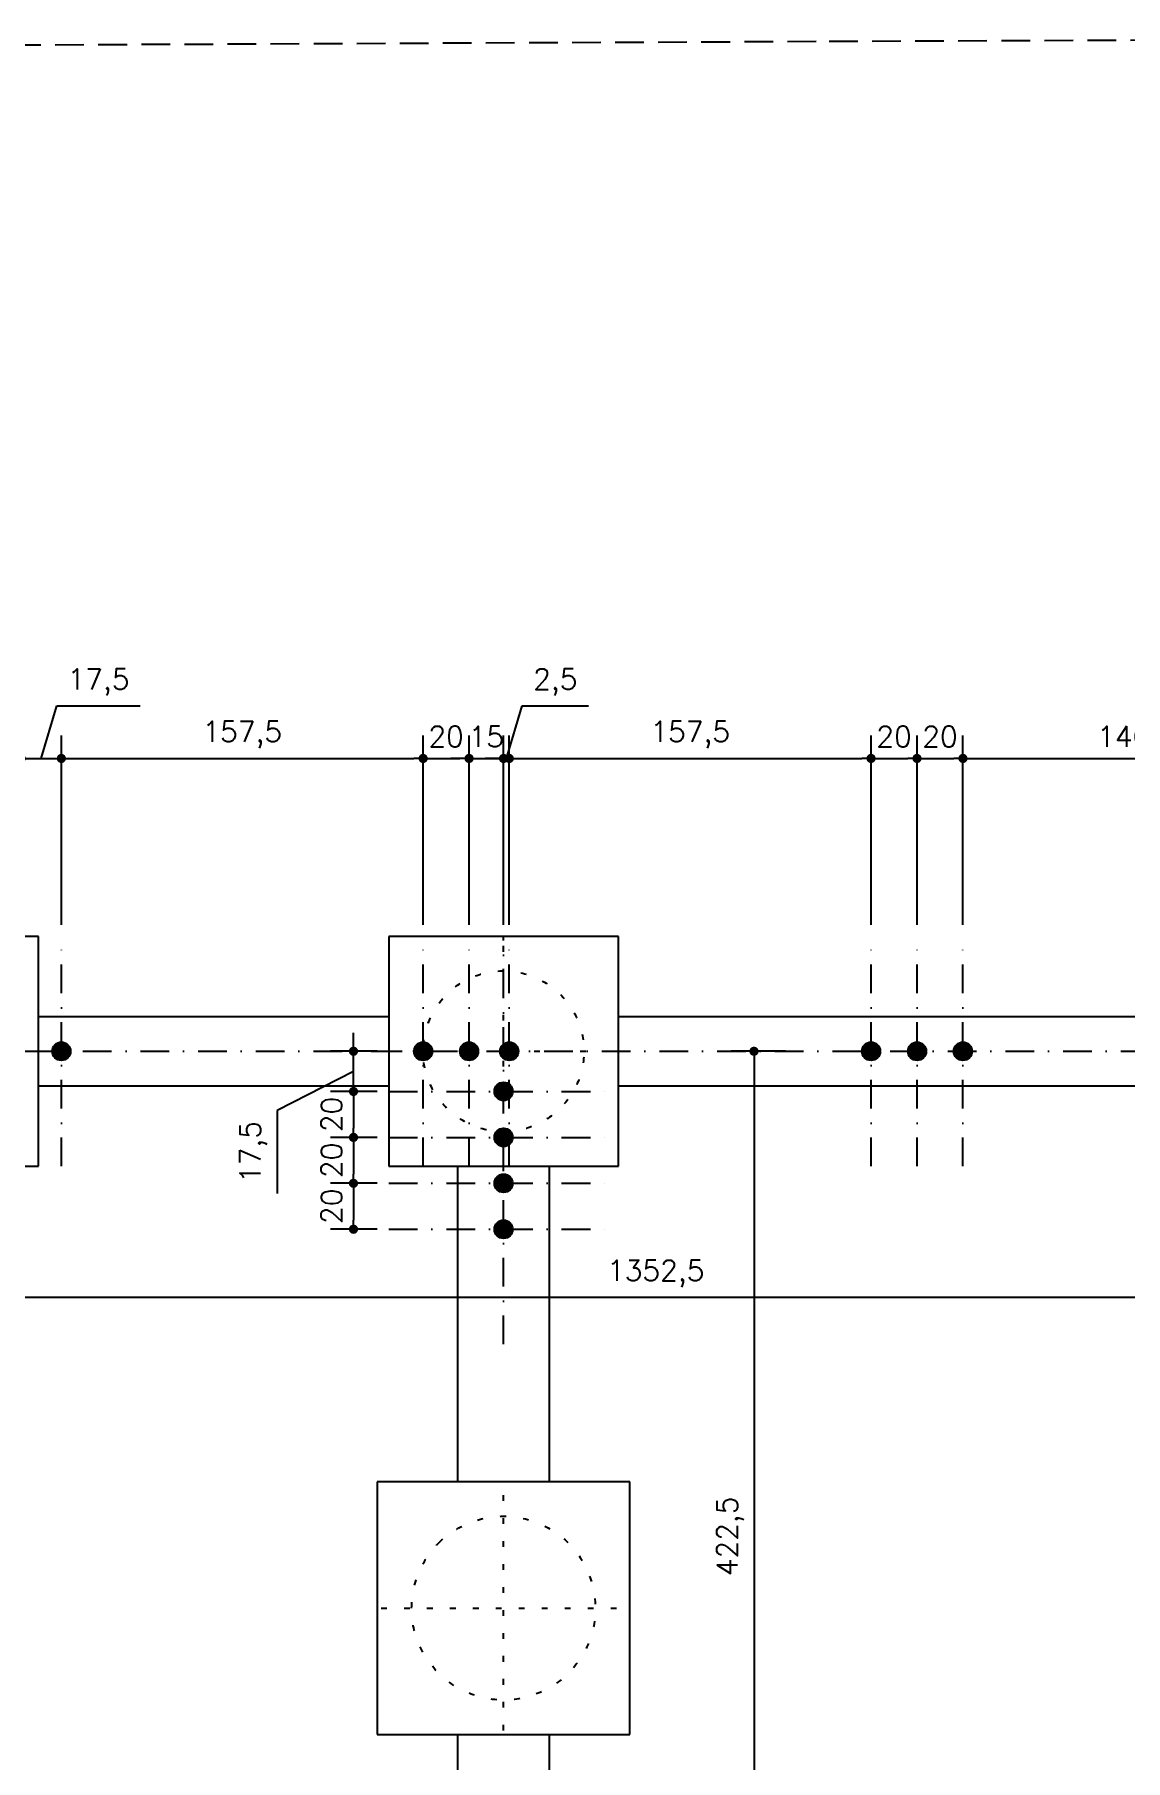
# Model space of a CAD drawing. Extents: x 26375 to 47400, y -1187 to 1911.
# Drawn here: x 28326 to 28801, y 892 to 1643 of the extents above; entities that cross this region are included whole.
import ezdxf

# ---------------------------------------------------------------- set-up
doc = ezdxf.new("R2010")
doc.units = 0
doc.header["$LTSCALE"] = 25
for name, pattern in [('DASHDOT', [1, 0.5, -0.25, 0, -0.25]), ('DASHED2', [0.375, 0.25, -0.125]), ('ESTILO_TQS_0002', [0.4, 0.1, -0.3])]:
    doc.linetypes.add(name, pattern=pattern)
for name, color, linetype in [('COTA', 1, 'Continuous'), ('EIXO_AUXILIAR', 1, 'DASHDOT'), ('FERRO', 4, 'Continuous'), ('H7', 1, 'Continuous'), ('PROJ', 252, 'Continuous'), ('TERRENO', 1, 'Continuous')]:
    doc.layers.add(name, color=color, linetype=linetype)
doc.styles.add('COTA', font='romans.shx')
doc.dimstyles.new('forma', dxfattribs={"dimtxt": 1.8, "dimasz": 0.8, "dimexe": 2, "dimexo": 1, "dimgap": 1, "dimtad": 1, "dimdec": 1, "dimzin": 9, "dimtxsty": 'COTA', "dimblk1": 'DOT', "dimblk2": 'DOT', "dimsah": 1, "dimcen": 0, "dimdle": 1, "dimclrd": 256, "dimclre": 256, "dimclrt": 2, "dimadec": 0, "dimazin": 0, "dimtfac": 1, "dimtdec": 0, "dimtmove": 0, "dimatfit": 3, "dimfxl": 1, "dimtolj": 1, "dimtzin": 0, "dimarcsym": 0})

# ---------------------------------------------------------------- blocks, each defined once
blk = doc.blocks.new('GR-0909')
at = {"layer": 'H7'}
blk.add_hatch(color=256, dxfattribs=at).paths.add_polyline_path([(4, 0, 1), (-4, 0, 1)])
at = {"layer": 'FERRO', "linetype": 'Continuous'}
blk.add_circle((0, 0), 4, dxfattribs=at)
blk = doc.blocks.new('GR-1409')
at = {"layer": 'H7'}
blk.add_hatch(color=256, dxfattribs=at).paths.add_polyline_path([(-4, 0, 1), (4, 0, 1)])
at = {"layer": 'FERRO', "linetype": 'Continuous'}
blk.add_circle((0, 0), 4, dxfattribs=at)
blk = doc.blocks.new('GR-1414')
at = {"layer": 'H7'}
blk.add_hatch(color=256, dxfattribs=at).paths.add_polyline_path([(4, 0, 1), (-4, 0, 1)])
at = {"layer": 'FERRO', "linetype": 'Continuous'}
blk.add_circle((0, 0), 4, dxfattribs=at)
blk = doc.blocks.new('PROJ-FUND')
at = {"layer": 'PROJ', "linetype": 'Continuous'}
for p, q in [((28327.38232900731, 1250.57726215362), (28227.38232900731, 1250.57726215362)), ((28327.38232900731, 1150.57726215362), (28327.38232900731, 1250.57726215362)), ((28579.88232900733, 1250.57726215362), (28479.88232900733, 1250.57726215362)), ((28479.88232900733, 1250.57726215362), (28479.88232900733, 1150.57726215362)), ((28579.88232900733, 1150.57726215362), (28579.88232900733, 1250.57726215362)), ((28227.38232900731, 1150.57726215362), (28327.38232900731, 1150.57726215362)), ((28479.88232900733, 1150.57726215362), (28579.88232900733, 1150.57726215362)), ((28584.88232900733, 1013.07726215362), (28474.88232900733, 1013.07726215362)), ((28474.88232900733, 1013.07726215362), (28474.88232900733, 903.0772621536203)), ((28584.88232900733, 903.0772621536203), (28584.88232900733, 1013.07726215362)), ((28474.88232900733, 903.0772621536203), (28584.88232900733, 903.0772621536203))]:
    blk.add_line(p, q, dxfattribs=at)
at = {"layer": 'PROJ', "linetype": 'ESTILO_TQS_0002'}
for p, q in [((28529.88232900733, 1153.92226215362), (28529.88232900733, 1247.23226215362)), ((28483.22732900733, 1200.57726215362), (28576.53732900733, 1200.57726215362)), ((28529.88232900733, 904.7572621536202), (28529.88232900733, 1011.39726215362)), ((28476.56232900733, 958.0772621536203), (28583.20232900733, 958.0772621536203))]:
    blk.add_line(p, q, dxfattribs=at)
at = {"layer": 'PROJ'}
for p, q in [((28479.88232900733, 1215.57726215362), (28327.38232900731, 1215.57726215362)), ((28837.38232900731, 1215.57726215362), (28579.88232900733, 1215.57726215362)), ((28327.38232900731, 1185.57726215362), (28479.88232900733, 1185.57726215362)), ((28579.88232900733, 1185.57726215362), (28837.38232900731, 1185.57726215362)), ((28509.88232900731, 1150.57726215362), (28509.88232900731, 1013.07726215362)), ((28549.88232900731, 1013.07726215362), (28549.88232900731, 1150.57726215362)), ((28509.88232900731, 903.0772621536203), (28509.88232900731, 783.0772621536203)), ((28549.88232900731, 770.5772621536203), (28549.88232900731, 903.0772621536203))]:
    blk.add_line(p, q, dxfattribs=at)
at = {"layer": 'PROJ', "linetype": 'ESTILO_TQS_0002'}
for centre, major_axis, ratio, start_param, end_param in [((28529.88232900733, 1200.57726215362), (24.74873734152934, 24.74873734152934), 0.9999999999999858, 5.497787143782131, 11.78097245096172), ((28529.88232900733, 958.0772621536203), (-28.28427124746251, 28.28427124746251), 0.9999999999999565, 3.926990816987264, 10.21017612416685)]:
    blk.add_ellipse(centre, major_axis=major_axis, ratio=ratio, start_param=start_param, end_param=end_param, dxfattribs=at)
blk = doc.blocks.new('_Dot')
at = {"color": 0, "linetype": 'ByBlock', "lineweight": -2}
blk.add_line((-0.5, 0), (-1, 0), dxfattribs=at)
at = {"color": 0, "linetype": 'ByBlock', "const_width": 0.5}
blk.add_lwpolyline([(-0.25, 0, 1), (0.25, 0, 1)], format="xyb", close=True, dxfattribs=at)
blk = doc.blocks.new('*D829')
at = {"layer": 'COTA', "lineweight": -2, "transparency": 16777216}
for p, q in [((28328.63232899996, 1328.089565318693), (28335.4894718571, 1350.946708175836)), ((28335.4894718571, 1350.946708175836), (28371.63232899996, 1350.946708175836)), ((28319.88232900009, 1255.577266740404), (28319.88232900009, 1338.089565318693)), ((28337.38232899982, 1255.577266739829), (28337.38232899982, 1338.089565318693)), ((28315.88232900009, 1328.089565318693), (28311.88232900009, 1328.089565318693)), ((28319.88232900009, 1328.089565318693), (28337.38232899982, 1328.089565318693)), ((28319.88232900009, 1328.089565318693), (28337.38232899982, 1328.089565318693)), ((28341.38232899982, 1328.089565318693), (28345.38232899982, 1328.089565318693))]:
    blk.add_line(p, q, dxfattribs=at)
at = {"layer": 'Defpoints', "color": 0, "transparency": 16777216}
for p in [(28337.38232899982, 1328.089565318693), (28319.88232900009, 1250.577266740404), (28337.38232899982, 1250.577266739829)]:
    blk.add_point(p, dxfattribs=at)
at = {"layer": 'COTA', "lineweight": -2, "transparency": 16777216, "xscale": 4, "yscale": 4, "zscale": 4}
blk.add_blockref('_Dot', (28319.88232900009, 1328.089565318693), dxfattribs=at)
at = {"layer": 'COTA', "lineweight": -2, "transparency": 16777216, "xscale": 4, "yscale": 4, "zscale": 4, "rotation": 180}
blk.add_blockref('_Dot', (28337.38232899982, 1328.089565318693), dxfattribs=at)
at = {"layer": 'COTA', "color": 2, "transparency": 16777216, "insert": (28353.56090042853, 1361.303851032979), "char_height": 9, "attachment_point": 5, "style": 'COTA'}
blk.add_mtext('\\A1;17,5 ', dxfattribs=at)
blk = doc.blocks.new('*D830')
at = {"layer": 'COTA', "lineweight": -2, "transparency": 16777216}
for p, q in [((28337.38232899982, 1255.577266739829), (28337.38232899982, 1338.089565318693)), ((28494.88232900735, 1255.57726215362), (28494.88232900735, 1338.089565318693)), ((28341.38232899982, 1328.089565318693), (28490.88232900735, 1328.089565318693))]:
    blk.add_line(p, q, dxfattribs=at)
at = {"layer": 'Defpoints', "color": 0, "transparency": 16777216}
for p in [(28494.88232900735, 1328.089565318693), (28337.38232899982, 1250.577266739829), (28494.88232900735, 1250.57726215362)]:
    blk.add_point(p, dxfattribs=at)
at = {"layer": 'COTA', "lineweight": -2, "transparency": 16777216, "xscale": 4, "yscale": 4, "zscale": 4, "rotation": 180}
blk.add_blockref('_Dot', (28337.38232899982, 1328.089565318693), dxfattribs=at)
at = {"layer": 'COTA', "lineweight": -2, "transparency": 16777216, "xscale": 4, "yscale": 4, "zscale": 4}
blk.add_blockref('_Dot', (28494.88232900735, 1328.089565318693), dxfattribs=at)
at = {"layer": 'COTA', "color": 2, "transparency": 16777216, "insert": (28416.13232900359, 1338.446708175836), "char_height": 9, "attachment_point": 5, "style": 'COTA'}
blk.add_mtext('\\A1;157,5 ', dxfattribs=at)
blk = doc.blocks.new('*D831')
at = {"layer": 'COTA', "lineweight": -2, "transparency": 16777216}
for p, q in [((28494.88232900735, 1255.57726215362), (28494.88232900735, 1338.089565318693)), ((28514.88232899916, 1255.577266740404), (28514.88232899916, 1338.089565318693)), ((28498.88232900735, 1328.089565318693), (28510.88232899916, 1328.089565318693))]:
    blk.add_line(p, q, dxfattribs=at)
at = {"layer": 'Defpoints', "color": 0, "transparency": 16777216}
for p in [(28514.88232899916, 1328.089565318693), (28494.88232900735, 1250.57726215362), (28514.88232899916, 1250.577266740404)]:
    blk.add_point(p, dxfattribs=at)
at = {"layer": 'COTA', "lineweight": -2, "transparency": 16777216, "xscale": 4, "yscale": 4, "zscale": 4, "rotation": 180}
blk.add_blockref('_Dot', (28494.88232900735, 1328.089565318693), dxfattribs=at)
at = {"layer": 'COTA', "lineweight": -2, "transparency": 16777216, "xscale": 4, "yscale": 4, "zscale": 4}
blk.add_blockref('_Dot', (28514.88232899916, 1328.089565318693), dxfattribs=at)
at = {"layer": 'COTA', "color": 2, "transparency": 16777216, "insert": (28504.88232900326, 1337.589565318693), "char_height": 9, "attachment_point": 5, "style": 'COTA'}
blk.add_mtext('\\A1;20 ', dxfattribs=at)
blk = doc.blocks.new('*D832')
at = {"layer": 'COTA', "lineweight": -2, "transparency": 16777216}
for p, q in [((28514.88232899916, 1255.577266740404), (28514.88232899916, 1338.089565318693)), ((28529.88232900809, 1255.577266739939), (28529.88232900809, 1338.089565318693)), ((28510.88232899916, 1328.089565318693), (28506.88232899916, 1328.089565318693)), ((28514.88232899916, 1328.089565318693), (28529.88232900809, 1328.089565318693)), ((28533.88232900809, 1328.089565318693), (28537.88232900809, 1328.089565318693))]:
    blk.add_line(p, q, dxfattribs=at)
at = {"layer": 'Defpoints', "color": 0, "transparency": 16777216}
for p in [(28529.88232900809, 1328.089565318693), (28514.88232899916, 1250.577266740404), (28529.88232900809, 1250.577266739939)]:
    blk.add_point(p, dxfattribs=at)
at = {"layer": 'COTA', "lineweight": -2, "transparency": 16777216, "xscale": 4, "yscale": 4, "zscale": 4}
blk.add_blockref('_Dot', (28514.88232899916, 1328.089565318693), dxfattribs=at)
at = {"layer": 'COTA', "lineweight": -2, "transparency": 16777216, "xscale": 4, "yscale": 4, "zscale": 4, "rotation": 180}
blk.add_blockref('_Dot', (28529.88232900809, 1328.089565318693), dxfattribs=at)
at = {"layer": 'COTA', "color": 2, "transparency": 16777216, "insert": (28522.38232900362, 1337.589565318693), "char_height": 9, "attachment_point": 5, "style": 'COTA'}
blk.add_mtext('\\A1;15 ', dxfattribs=at)
blk = doc.blocks.new('*D833')
at = {"layer": 'COTA', "lineweight": -2, "transparency": 16777216}
for p, q in [((28532.38232899889, 1255.577266739829), (28532.38232899889, 1338.089565318693)), ((28689.88232899823, 1255.577266741336), (28689.88232899823, 1338.089565318693)), ((28536.38232899889, 1328.089565318693), (28685.88232899823, 1328.089565318693))]:
    blk.add_line(p, q, dxfattribs=at)
at = {"layer": 'Defpoints', "color": 0, "transparency": 16777216}
for p in [(28689.88232899823, 1328.089565318693), (28532.38232899889, 1250.577266739829), (28689.88232899823, 1250.577266741336)]:
    blk.add_point(p, dxfattribs=at)
at = {"layer": 'COTA', "lineweight": -2, "transparency": 16777216, "xscale": 4, "yscale": 4, "zscale": 4, "rotation": 180}
blk.add_blockref('_Dot', (28532.38232899889, 1328.089565318693), dxfattribs=at)
at = {"layer": 'COTA', "lineweight": -2, "transparency": 16777216, "xscale": 4, "yscale": 4, "zscale": 4}
blk.add_blockref('_Dot', (28689.88232899823, 1328.089565318693), dxfattribs=at)
at = {"layer": 'COTA', "color": 2, "transparency": 16777216, "insert": (28611.13232899856, 1338.446708175836), "char_height": 9, "attachment_point": 5, "style": 'COTA'}
blk.add_mtext('\\A1;157,5 ', dxfattribs=at)
blk = doc.blocks.new('*D834')
at = {"layer": 'COTA', "lineweight": -2, "transparency": 16777216}
for p, q in [((28689.88232899823, 1255.577266741336), (28689.88232899823, 1338.089565318693)), ((28709.88232899823, 1255.577266741336), (28709.88232899823, 1338.089565318693)), ((28693.88232899823, 1328.089565318693), (28705.88232899823, 1328.089565318693))]:
    blk.add_line(p, q, dxfattribs=at)
at = {"layer": 'Defpoints', "color": 0, "transparency": 16777216}
for p in [(28709.88232899823, 1328.089565318693), (28689.88232899823, 1250.577266741336), (28709.88232899823, 1250.577266741336)]:
    blk.add_point(p, dxfattribs=at)
at = {"layer": 'COTA', "lineweight": -2, "transparency": 16777216, "xscale": 4, "yscale": 4, "zscale": 4, "rotation": 180}
blk.add_blockref('_Dot', (28689.88232899823, 1328.089565318693), dxfattribs=at)
at = {"layer": 'COTA', "lineweight": -2, "transparency": 16777216, "xscale": 4, "yscale": 4, "zscale": 4}
blk.add_blockref('_Dot', (28709.88232899823, 1328.089565318693), dxfattribs=at)
at = {"layer": 'COTA', "color": 2, "transparency": 16777216, "insert": (28699.88232899823, 1337.589565318693), "char_height": 9, "attachment_point": 5, "style": 'COTA'}
blk.add_mtext('\\A1;20 ', dxfattribs=at)
blk = doc.blocks.new('*D835')
at = {"layer": 'COTA', "lineweight": -2, "transparency": 16777216}
for p, q in [((28709.88232899823, 1255.577266741336), (28709.88232899823, 1338.089565318693)), ((28729.88232899823, 1255.577266740404), (28729.88232899823, 1338.089565318693)), ((28713.88232899823, 1328.089565318693), (28725.88232899823, 1328.089565318693))]:
    blk.add_line(p, q, dxfattribs=at)
at = {"layer": 'Defpoints', "color": 0, "transparency": 16777216}
for p in [(28729.88232899823, 1328.089565318693), (28709.88232899823, 1250.577266741336), (28729.88232899823, 1250.577266740404)]:
    blk.add_point(p, dxfattribs=at)
at = {"layer": 'COTA', "lineweight": -2, "transparency": 16777216, "xscale": 4, "yscale": 4, "zscale": 4, "rotation": 180}
blk.add_blockref('_Dot', (28709.88232899823, 1328.089565318693), dxfattribs=at)
at = {"layer": 'COTA', "lineweight": -2, "transparency": 16777216, "xscale": 4, "yscale": 4, "zscale": 4}
blk.add_blockref('_Dot', (28729.88232899823, 1328.089565318693), dxfattribs=at)
at = {"layer": 'COTA', "color": 2, "transparency": 16777216, "insert": (28719.88232899823, 1337.589565318693), "char_height": 9, "attachment_point": 5, "style": 'COTA'}
blk.add_mtext('\\A1;20 ', dxfattribs=at)
blk = doc.blocks.new('*D836')
at = {"layer": 'COTA', "lineweight": -2, "transparency": 16777216}
for p, q in [((28729.88232899823, 1255.577266740404), (28729.88232899823, 1338.089565318693)), ((28869.88232899823, 1255.577266740404), (28869.88232899823, 1338.089565318693)), ((28733.88232899823, 1328.089565318693), (28865.88232899823, 1328.089565318693))]:
    blk.add_line(p, q, dxfattribs=at)
at = {"layer": 'Defpoints', "color": 0, "transparency": 16777216}
for p in [(28869.88232899823, 1328.089565318693), (28729.88232899823, 1250.577266740404), (28869.88232899823, 1250.577266740404)]:
    blk.add_point(p, dxfattribs=at)
at = {"layer": 'COTA', "lineweight": -2, "transparency": 16777216, "xscale": 4, "yscale": 4, "zscale": 4, "rotation": 180}
blk.add_blockref('_Dot', (28729.88232899823, 1328.089565318693), dxfattribs=at)
at = {"layer": 'COTA', "lineweight": -2, "transparency": 16777216, "xscale": 4, "yscale": 4, "zscale": 4}
blk.add_blockref('_Dot', (28869.88232899823, 1328.089565318693), dxfattribs=at)
at = {"layer": 'COTA', "color": 2, "transparency": 16777216, "insert": (28799.88232899823, 1337.589565318693), "char_height": 9, "attachment_point": 5, "style": 'COTA'}
blk.add_mtext('\\A1;140 ', dxfattribs=at)
blk = doc.blocks.new('*D859')
at = {"layer": 'COTA', "lineweight": -2, "transparency": 16777216}
for p, q in [((27919.88232901814, 1092.459749453719), (27919.88232901814, 1083.435088674986)), ((27923.88232901814, 1093.435088674986), (29268.38232900099, 1093.435088674986)), ((29272.38232900099, 1092.459749505753), (29272.38232900099, 1083.435088674986))]:
    blk.add_line(p, q, dxfattribs=at)
at = {"layer": 'Defpoints', "color": 0, "transparency": 16777216}
for p in [(27919.88232901814, 1097.459749453719), (29272.38232900099, 1097.459749505753), (29272.38232900099, 1093.435088674986)]:
    blk.add_point(p, dxfattribs=at)
at = {"layer": 'COTA', "lineweight": -2, "transparency": 16777216, "xscale": 4, "yscale": 4, "zscale": 4, "rotation": 180}
blk.add_blockref('_Dot', (27919.88232901814, 1093.435088674986), dxfattribs=at)
at = {"layer": 'COTA', "lineweight": -2, "transparency": 16777216, "xscale": 4, "yscale": 4, "zscale": 4}
blk.add_blockref('_Dot', (29272.38232900099, 1093.435088674986), dxfattribs=at)
at = {"layer": 'COTA', "color": 2, "transparency": 16777216, "insert": (28596.13232900956, 1103.792231532129), "char_height": 9, "attachment_point": 5, "style": 'COTA'}
blk.add_mtext('\\A1;1352,5 ', dxfattribs=at)
blk = doc.blocks.new('*D1022')
at = {"layer": 'COTA', "lineweight": -2, "transparency": 16777216}
for p, q in [((28652.57032922135, 1200.577204545128), (28628.91960726766, 1200.577204545128)), ((28638.91960726766, 1196.577204545128), (28638.91960726766, 782.0771551587281)), ((28584.88232899519, 778.0771551587281), (28648.91960726766, 778.0771551587281))]:
    blk.add_line(p, q, dxfattribs=at)
at = {"layer": 'Defpoints', "color": 0, "transparency": 16777216}
for p in [(28657.57032922135, 1200.577204545128), (28579.88232899519, 778.0771551587281), (28638.91960726766, 778.0771551587281)]:
    blk.add_point(p, dxfattribs=at)
at = {"layer": 'COTA', "lineweight": -2, "transparency": 16777216, "xscale": 4, "yscale": 4, "zscale": 4}
for p, rotation in [((28638.91960726766, 1200.577204545128), 90), ((28638.91960726766, 778.0771551587281), 270)]:
    blk.add_blockref('_Dot', p, dxfattribs=dict(at, rotation=rotation))
at = {"layer": 'COTA', "color": 2, "transparency": 16777216, "insert": (28628.56246441051, 989.3271798519197), "char_height": 9, "attachment_point": 5, "rotation": 90, "style": 'COTA'}
blk.add_mtext('\\A1;422,5 ', dxfattribs=at)
blk = doc.blocks.new('*D1154')
at = {"layer": 'COTA', "lineweight": -2, "transparency": 16777216}
for p, q in [((28531.13232900311, 1328.089565318693), (28537.98947186025, 1350.946708175836)), ((28537.98947186025, 1350.946708175836), (28566.84661471739, 1350.946708175836)), ((28529.88232900733, 1255.57726215362), (28529.88232900733, 1338.089565318693)), ((28532.38232899889, 1255.577266739829), (28532.38232899889, 1338.089565318693)), ((28525.88232900733, 1328.089565318693), (28521.88232900733, 1328.089565318693)), ((28529.88232900733, 1328.089565318693), (28532.38232899889, 1328.089565318693)), ((28529.88232900733, 1328.089565318693), (28532.38232899889, 1328.089565318693)), ((28536.38232899889, 1328.089565318693), (28540.38232899889, 1328.089565318693))]:
    blk.add_line(p, q, dxfattribs=at)
at = {"layer": 'Defpoints', "color": 0, "transparency": 16777216}
for p in [(28532.38232899889, 1328.089565318693), (28529.88232900733, 1250.57726215362), (28532.38232899889, 1250.577266739829)]:
    blk.add_point(p, dxfattribs=at)
at = {"layer": 'COTA', "lineweight": -2, "transparency": 16777216, "xscale": 4, "yscale": 4, "zscale": 4}
blk.add_blockref('_Dot', (28529.88232900733, 1328.089565318693), dxfattribs=at)
at = {"layer": 'COTA', "lineweight": -2, "transparency": 16777216, "xscale": 4, "yscale": 4, "zscale": 4, "rotation": 180}
blk.add_blockref('_Dot', (28532.38232899889, 1328.089565318693), dxfattribs=at)
at = {"layer": 'COTA', "color": 2, "transparency": 16777216, "insert": (28552.41804328882, 1361.303851032979), "char_height": 9, "attachment_point": 5, "style": 'COTA'}
blk.add_mtext('\\A1;2,5 ', dxfattribs=at)
blk = doc.blocks.new('*D1159')
at = {"layer": 'COTA', "lineweight": -2, "transparency": 16777216}
for p, q in [((28474.88232900734, 1183.077368760225), (28454.56124167201, 1183.077368760225)), ((28464.56124167201, 1179.077368760225), (28464.56124167201, 1167.077368760225)), ((28474.88232897543, 1163.077368760225), (28454.56124167201, 1163.077368760225))]:
    blk.add_line(p, q, dxfattribs=at)
at = {"layer": 'Defpoints', "color": 0, "transparency": 16777216}
for p in [(28479.88232900734, 1183.077368760225), (28464.56124167201, 1163.077368760225), (28479.88232897543, 1163.077368760225)]:
    blk.add_point(p, dxfattribs=at)
at = {"layer": 'COTA', "lineweight": -2, "transparency": 16777216, "xscale": 4, "yscale": 4, "zscale": 4}
for p, rotation in [((28464.56124167201, 1183.077368760225), 90), ((28464.56124167201, 1163.077368760225), 270)]:
    blk.add_blockref('_Dot', p, dxfattribs=dict(at, rotation=rotation))
at = {"layer": 'COTA', "color": 2, "transparency": 16777216, "insert": (28455.061241672, 1173.077368760225), "char_height": 9, "attachment_point": 5, "rotation": 90, "style": 'COTA'}
blk.add_mtext('\\A1;20 ', dxfattribs=at)
blk = doc.blocks.new('*D1160')
at = {"layer": 'COTA', "lineweight": -2, "transparency": 16777216}
for p, q in [((28474.88232897543, 1163.077368760225), (28454.56124167204, 1163.077368760225)), ((28464.56124167204, 1159.077368760225), (28464.56124167204, 1147.077368760225)), ((28474.88232897543, 1143.077368760225), (28454.56124167204, 1143.077368760225))]:
    blk.add_line(p, q, dxfattribs=at)
at = {"layer": 'Defpoints', "color": 0, "transparency": 16777216}
for p in [(28479.88232897543, 1163.077368760225), (28464.56124167204, 1143.077368760225), (28479.88232897543, 1143.077368760225)]:
    blk.add_point(p, dxfattribs=at)
at = {"layer": 'COTA', "lineweight": -2, "transparency": 16777216, "xscale": 4, "yscale": 4, "zscale": 4}
for p, rotation in [((28464.56124167204, 1163.077368760225), 90), ((28464.56124167204, 1143.077368760225), 270)]:
    blk.add_blockref('_Dot', p, dxfattribs=dict(at, rotation=rotation))
at = {"layer": 'COTA', "color": 2, "transparency": 16777216, "insert": (28455.06124167203, 1153.077368760225), "char_height": 9, "attachment_point": 5, "rotation": 90, "style": 'COTA'}
blk.add_mtext('\\A1;20 ', dxfattribs=at)
blk = doc.blocks.new('*D1161')
at = {"layer": 'COTA', "lineweight": -2, "transparency": 16777216}
for p, q in [((28474.88232897543, 1143.077368760225), (28454.56124167207, 1143.077368760225)), ((28464.56124167207, 1139.077368760225), (28464.56124167207, 1127.077368760225)), ((28474.88232897543, 1123.077368760225), (28454.56124167207, 1123.077368760225))]:
    blk.add_line(p, q, dxfattribs=at)
at = {"layer": 'Defpoints', "color": 0, "transparency": 16777216}
for p in [(28479.88232897543, 1143.077368760225), (28464.56124167207, 1123.077368760225), (28479.88232897543, 1123.077368760225)]:
    blk.add_point(p, dxfattribs=at)
at = {"layer": 'COTA', "lineweight": -2, "transparency": 16777216, "xscale": 4, "yscale": 4, "zscale": 4}
for p, rotation in [((28464.56124167207, 1143.077368760225), 90), ((28464.56124167207, 1123.077368760225), 270)]:
    blk.add_blockref('_Dot', p, dxfattribs=dict(at, rotation=rotation))
at = {"layer": 'COTA', "color": 2, "transparency": 16777216, "insert": (28455.06124167205, 1133.077368760225), "char_height": 9, "attachment_point": 5, "rotation": 90, "style": 'COTA'}
blk.add_mtext('\\A1;20 ', dxfattribs=at)
blk = doc.blocks.new('*D1162')
at = {"layer": 'COTA', "lineweight": -2, "transparency": 16777216}
for p, q in [((28464.56124167205, 1204.577220852077), (28464.56124167205, 1208.577220852077)), ((28474.88232900734, 1200.577220852077), (28454.56124167205, 1200.577220852077)), ((28464.56124167205, 1183.077368760225), (28464.56124167205, 1200.577220852077)), ((28464.56124167205, 1183.077368760225), (28464.56124167205, 1200.577220852077)), ((28464.56124167205, 1191.827294806151), (28431.34695595776, 1174.779726658131)), ((28474.88232900734, 1183.077368760225), (28454.56124167205, 1183.077368760225)), ((28431.34695595776, 1174.779726658131), (28431.34695595776, 1138.636869515274)), ((28464.56124167205, 1179.077368760225), (28464.56124167205, 1175.077368760225))]:
    blk.add_line(p, q, dxfattribs=at)
at = {"layer": 'Defpoints', "color": 0, "transparency": 16777216}
for p in [(28464.56124167205, 1200.577220852077), (28479.88232900734, 1200.577220852077), (28479.88232900734, 1183.077368760225)]:
    blk.add_point(p, dxfattribs=at)
at = {"layer": 'COTA', "lineweight": -2, "transparency": 16777216, "xscale": 4, "yscale": 4, "zscale": 4}
for p, rotation in [((28464.56124167205, 1200.577220852077), 270), ((28464.56124167205, 1183.077368760225), 90)]:
    blk.add_blockref('_Dot', p, dxfattribs=dict(at, rotation=rotation))
at = {"layer": 'COTA', "color": 2, "transparency": 16777216, "insert": (28420.98981310061, 1156.708298086694), "char_height": 9, "attachment_point": 5, "rotation": 90, "style": 'COTA'}
blk.add_mtext('\\A1;17,5 ', dxfattribs=at)

msp = doc.modelspace()

# ---------------------------------------------------------------- linework, layer by layer
at = {"layer": 'EIXO_AUXILIAR', "color": 2}
for p, q in [((28337.38232899982, 1150.577266739829), (28337.38232899982, 1250.577266739829)), ((28494.88232900735, 1150.577224064129), (28494.88232900735, 1250.577224064129)), ((28514.88232899916, 1150.577266740404), (28514.88232899916, 1250.577266740404)), ((28529.88232900029, 1073.077261959476), (28529.88232900809, 1250.577266739829)), ((28532.38232899889, 1150.577266739829), (28532.38232899889, 1250.577266739829)), ((28689.88232899823, 1150.577266741336), (28689.88232899823, 1250.577266741336)), ((28709.88232899823, 1150.577266741336), (28709.88232899823, 1250.577266741336)), ((28729.88232899823, 1150.577266740404), (28729.88232899823, 1250.577266740404)), ((27869.88232900731, 1200.577276833564), (30357.38232900731, 1200.577048548398)), ((28479.88232898245, 1183.077368760225), (28579.88232900029, 1183.077155158727)), ((28479.88232897542, 1163.077368760225), (28579.88232899326, 1163.077155158727)), ((28479.88232897542, 1143.077368760225), (28579.88232899326, 1143.077155158727)), ((28479.88232897542, 1123.077368760225), (28579.88232899326, 1123.077155158727))]:
    msp.add_line(p, q, dxfattribs=at)
at = {"layer": 'TERRENO', "linetype": 'DASHED2', "ltscale": 2}
msp.add_lwpolyline([(29415.33856712629, 1643.335304572946), (28665.97733033411, 1640.233392450726), (27983.28934824139, 1637.182587794029), (26725.00663174349, 1627.821593230358), (26554.74361000022, 631.1124351848853), (26470.71444855465, 119.7293953774501), (26384.00646698461, -315.8876368924971), (26375.38232900351, -366.4227378463834), (27302.86966348251, -370.963702215347), (27609.66160177356, -372.4184153643432), (27854.5157997147, -374.8316660597916), (28426.71344400183, -374.7856164758555), (28955.56791725624, -383.3843582074619)], dxfattribs=at)

# ---------------------------------------------------------------- block references
for name, p in [('GR-0909', (28337.38232899982, 1200.577262151183)), ('GR-1409', (28494.88232899916, 1200.577262151758)), ('GR-1409', (28514.88232899916, 1200.577262151758)), ('GR-0909', (28532.38232899889, 1200.577262151183)), ('GR-1409', (28689.88232899823, 1200.577262152689)), ('GR-1409', (28709.88232899823, 1200.577262152689)), ('GR-1409', (28729.88232899823, 1200.577262151758)), ('GR-1414', (28529.88232900029, 1183.077261959476)), ('GR-1414', (28529.88232900029, 1163.077261959476)), ('GR-1414', (28529.88232900029, 1143.077261959476)), ('GR-1414', (28529.88232900029, 1123.077261959476))]:
    msp.add_blockref(name, p)
at = {"layer": 'COTA'}
msp.add_blockref('PROJ-FUND', (0, 0), dxfattribs=at)

# ---------------------------------------------------------------- dimensions: what is measured, and where the dimension line sits
for base, p1, p2, override, picture, middle in [((28337.38232899982, 1328.089565318693), (28319.88232900009, 1250.577266740404), (28337.38232899982, 1250.577266739829), {"dimscale": 5, "dimpost": ' ', "dimtmove": 1}, '*D829', (28340.4894718571, 1361.303851032979)), ((28532.38232899889, 1328.089565318693), (28529.88232900733, 1250.57726215362), (28532.38232899889, 1250.577266739829), {"dimscale": 5, "dimpost": ' ', "dimtmove": 1}, '*D1154', (28542.98947186025, 1361.303851032979)), ((28494.88232900735, 1328.089565318693), (28337.38232899982, 1250.577266739829), (28494.88232900735, 1250.57726215362), {"dimscale": 5, "dimpost": ' ', "dimtmove": 1}, '*D830', (28416.13232900359, 1338.446708175836)), ((28689.88232899823, 1328.089565318693), (28532.38232899889, 1250.577266739829), (28689.88232899823, 1250.577266741336), {"dimscale": 5, "dimpost": ' ', "dimtmove": 1}, '*D833', (28611.13232899856, 1338.446708175836)), ((28869.88232899823, 1328.089565318693), (28729.88232899823, 1250.577266740404), (28869.88232899823, 1250.577266740404), {"dimscale": 5, "dimpost": ' ', "dimtmove": 1}, '*D836', (28799.88232899823, 1337.589565318693)), ((29272.38232900099, 1093.435088674986), (27919.88232901814, 1097.459749453719), (29272.38232900099, 1097.459749505753), {"dimscale": 5, "dimpost": ' '}, '*D859', (28596.13232900956, 1103.792231532129))]:
    dim = msp.add_linear_dim(base=base, p1=p1, p2=p2, dimstyle='forma', override=override, dxfattribs=at)
    dim.commit()
    dim.dimension.update_dxf_attribs({"geometry": picture, "text_midpoint": middle})
for base, p1, p2, picture, middle in [((28514.88232899916, 1328.089565318693), (28494.88232900735, 1250.57726215362), (28514.88232899916, 1250.577266740404), '*D831', (28504.88232900326, 1328.089565318693)), ((28529.88232900809, 1328.089565318693), (28514.88232899916, 1250.577266740404), (28529.88232900809, 1250.577266739939), '*D832', (28522.38232900362, 1328.089565318693)), ((28709.88232899823, 1328.089565318693), (28689.88232899823, 1250.577266741336), (28709.88232899823, 1250.577266741336), '*D834', (28699.88232899823, 1328.089565318693)), ((28729.88232899823, 1328.089565318693), (28709.88232899823, 1250.577266741336), (28729.88232899823, 1250.577266740404), '*D835', (28719.88232899823, 1328.089565318693))]:
    dim = msp.add_linear_dim(base=base, p1=p1, p2=p2, dimstyle='forma', override={"dimscale": 5, "dimpost": ' ', "dimtmove": 1}, dxfattribs=at)
    dim.commit()
    dim.dimension.update_dxf_attribs({"geometry": picture, "text_midpoint": middle, "dimtype": 160})
for base, p1, p2, picture, middle in [((28464.56124167205, 1200.577220852077), (28479.88232900733, 1183.077368760225), (28479.88232900733, 1200.577220852076), '*D1162', (28431.34695595775, 1169.779726658122)), ((28464.56124167201, 1163.077368760225), (28479.88232900733, 1183.077368760225), (28479.88232897542, 1163.077368760225), '*D1159', (28464.561241672, 1173.077368760225)), ((28464.56124167204, 1143.077368760225), (28479.88232897542, 1163.077368760225), (28479.88232897542, 1143.077368760225), '*D1160', (28464.56124167203, 1153.077368760225)), ((28464.56124167207, 1123.077368760225), (28479.88232897542, 1143.077368760225), (28479.88232897542, 1123.077368760225), '*D1161', (28464.56124167205, 1133.077368760225))]:
    dim = msp.add_linear_dim(base=base, p1=p1, p2=p2, angle=90, dimstyle='forma', override={"dimscale": 5, "dimpost": ' ', "dimtmove": 1}, dxfattribs=at)
    dim.commit()
    dim.dimension.update_dxf_attribs({"geometry": picture, "text_midpoint": middle, "dimtype": 160})
dim = msp.add_linear_dim(base=(28638.91960726766, 778.0771551587281), p1=(28657.57032922134, 1200.577204545127), p2=(28579.88232899518, 778.0771551587277), angle=90, dimstyle='forma', override={"dimscale": 5, "dimpost": ' '}, dxfattribs=at)
dim.commit()
dim.dimension.update_dxf_attribs({"geometry": '*D1022', "text_midpoint": (28628.56246441051, 989.3271798519197)})

doc.saveas('drawing.dxf')
